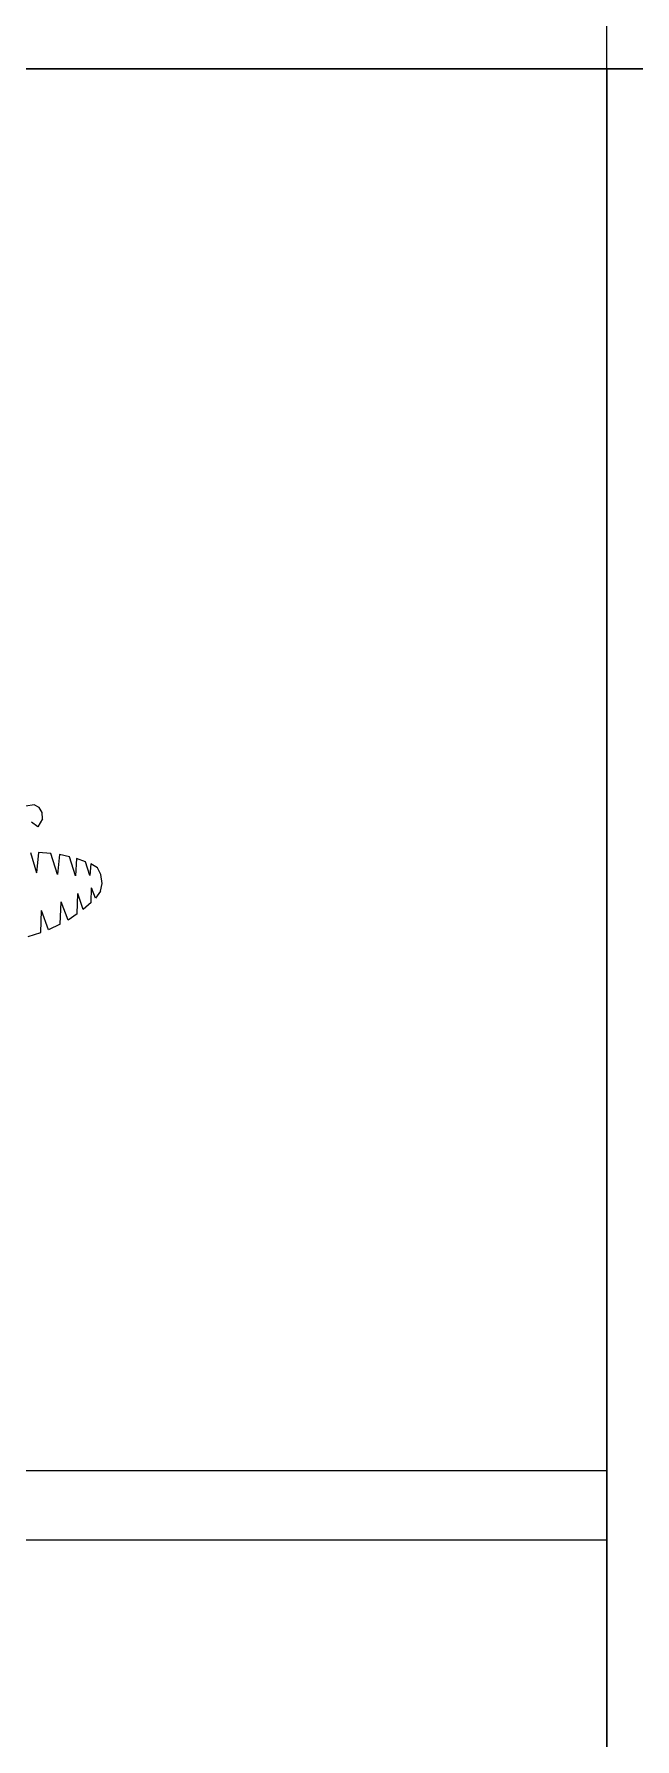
# Model space of a CAD drawing. Header units: inches. Extents: x -0.3 to 32.3, y -27.3 to 12.1.
# Drawn here: x 29.977 to 30.843, y -13.068 to -10.608 of the extents above; entities that cross this region are included whole.
import ezdxf

# ---------------------------------------------------------------- set-up
doc = ezdxf.new("R2010")
doc.units = ezdxf.units.IN
doc.header["$MEASUREMENT"] = 0
doc.linetypes.add('DASHDOT2', pattern=[0.5, 0.25, -0.125, 0, -0.125])
doc.layers.add('Axe Parking', color=7, linetype='Continuous')
doc.layers.add('FUR', color=13, linetype='Continuous')

# ---------------------------------------------------------------- blocks, each defined once
blk = doc.blocks.new('02PTRX27')
at = {"color": 3, "linetype": 'ByBlock'}
for p, q in [((0.5663, 0.1448), (0.5562, 0.1431)), ((0.5724, 0.1417), (0.5663, 0.1448)), ((0.5707, 0.1184), (0.5632, 0.124)), ((0.5762, 0.1279), (0.5707, 0.1184)), ((0.576, 0.1354), (0.5724, 0.1417)), ((0.5762, 0.1279), (0.576, 0.1354)), ((0.5619, 0.0876), (0.5692, 0.0628)), ((0.5714, 0.0876), (0.5692, 0.0628)), ((0.5863, 0.0863), (0.5714, 0.0876)), ((0.5943, 0.061), (0.5863, 0.0863)), ((0.5967, 0.0852), (0.5943, 0.061)), ((0.6088, 0.0822), (0.5967, 0.0852)), ((0.616, 0.0593), (0.6088, 0.0822)), ((0.6173, 0.0803), (0.616, 0.0593)), ((0.6281, 0.0762), (0.6173, 0.0803)), ((0.6334, 0.0599), (0.6281, 0.0762)), ((0.6345, 0.0737), (0.6334, 0.0599)), ((0.6425, 0.069), (0.6345, 0.0737)), ((0.6464, 0.0608), (0.6425, 0.069)), ((0.6347, 0.0274), (0.6354, 0.045)), ((0.64, 0.0326), (0.6354, 0.045)), ((0.6462, 0.0408), (0.6479, 0.0503)), ((0.6479, 0.0503), (0.6464, 0.0608)), ((0.5976, 0.0012), (0.5987, 0.0281)), ((0.6072, 0.0062), (0.5987, 0.0281)), ((0.618, 0.0136), (0.6187, 0.0381)), ((0.6253, 0.0189), (0.6187, 0.0381)), ((0.6347, 0.0274), (0.6253, 0.0189)), ((0.6462, 0.0408), (0.64, 0.0326)), ((0.5745, -0.0087), (0.5753, 0.0175)), ((0.5837, -0.0054), (0.5753, 0.0175)), ((0.5976, 0.0012), (0.5837, -0.0054)), ((0.618, 0.0136), (0.6072, 0.0062)), ((0.559, -0.0137), (0.5745, -0.0087))]:
    blk.add_line(p, q, dxfattribs=at)

msp = doc.modelspace()

# ---------------------------------------------------------------- linework, layer by layer
at = {"lineweight": 30}
for p, q in [((31.003, -10.6578), (22.953, -10.6578)), ((30.803, -10.6578), (30.803, -20.4578))]:
    msp.add_line(p, q, dxfattribs=at)
at = {"lineweight": 9}
for p, q in [((23.226, -12.6807), (30.803, -12.6807)), ((23.1255, -12.7807), (30.803, -12.7807))]:
    msp.add_line(p, q, dxfattribs=at)
at = {"layer": 'Axe Parking', "linetype": 'DASHDOT2', "lineweight": 5}
msp.add_line((30.803, -10.6579), (30.803, -9.3578), dxfattribs=at)

# ---------------------------------------------------------------- block references
at = {"layer": 'FUR', "xscale": 1.199999999999818, "yscale": 1.199999999999818, "zscale": 1.199999999999818}
msp.add_blockref('02PTRX27', (29.2972, -11.8938), dxfattribs=at)

doc.saveas('drawing.dxf')
